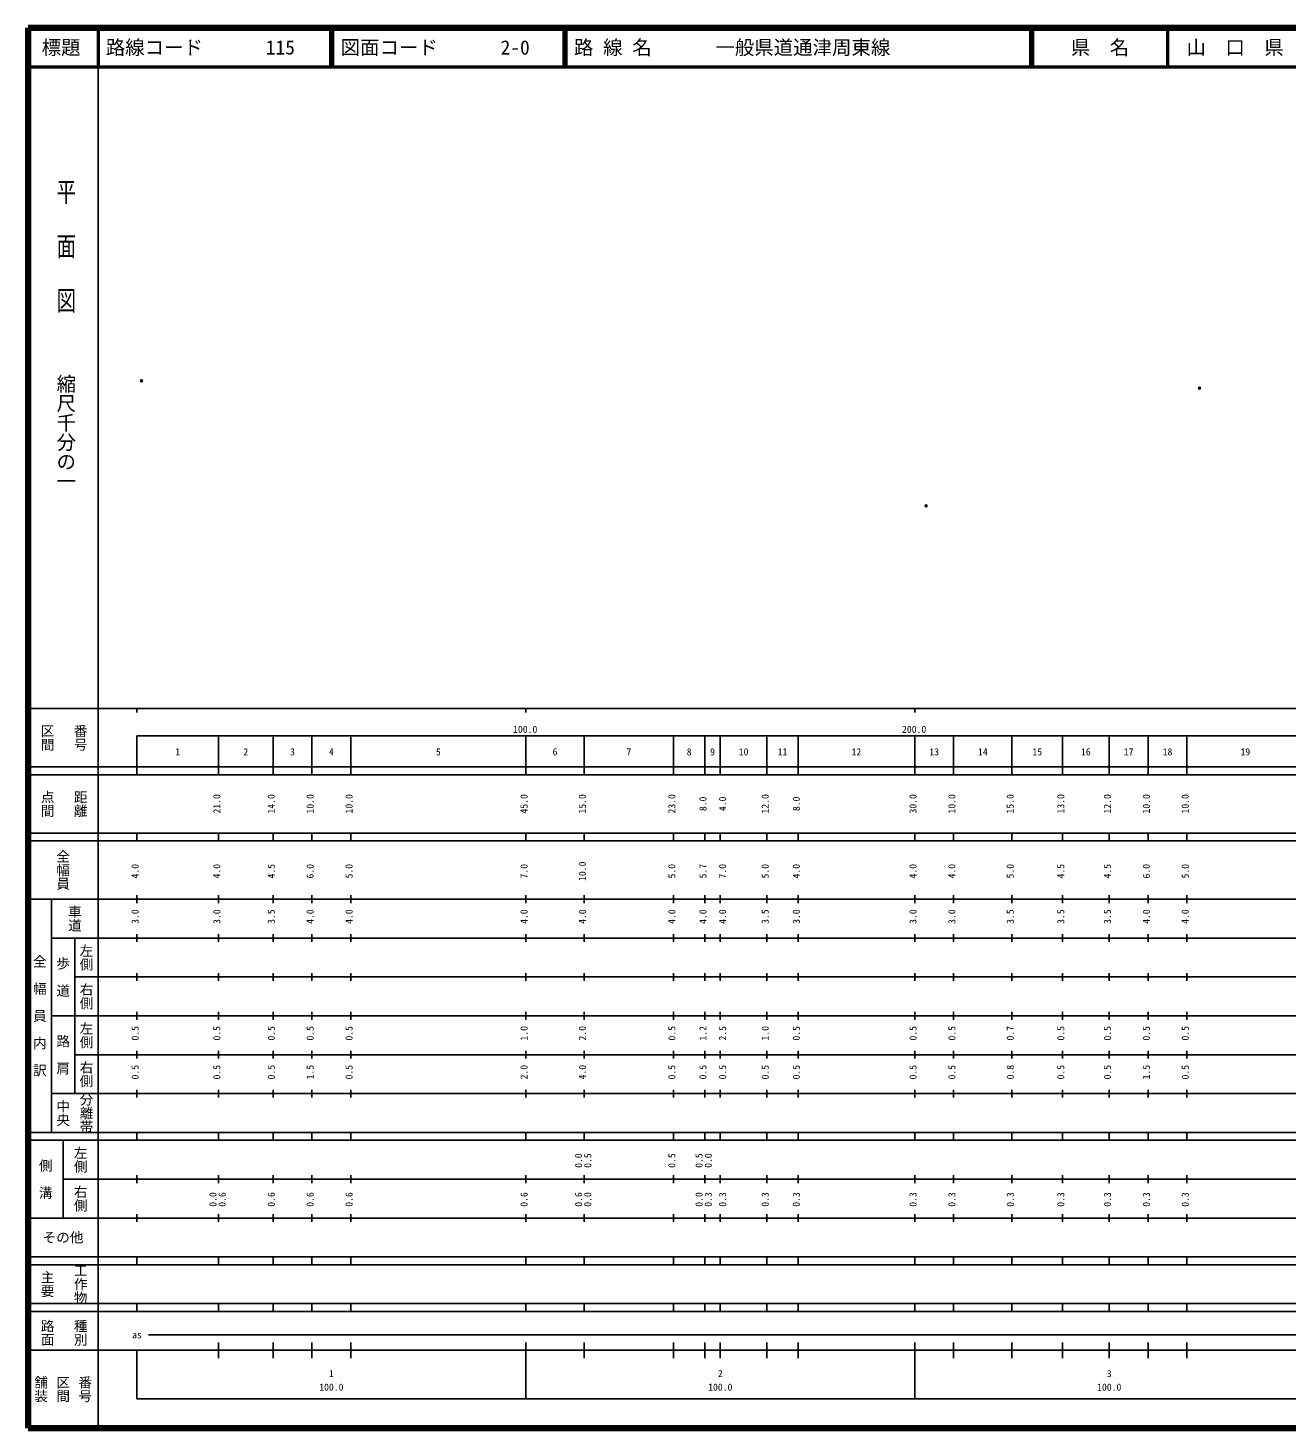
# Model space of a CAD drawing. Units: millimetres on the paper. Extents: x 40 to 680, y 20 to 380.
# Drawn here: x 40 to 363.7, y 20 to 380 of the extents above; entities that cross this region are included whole.
import ezdxf
from ezdxf.enums import TextEntityAlignment as Align

# ---------------------------------------------------------------- set-up
doc = ezdxf.new("R2010")
doc.units = ezdxf.units.MM
doc.header["$PDMODE"] = 32
doc.header["$PDSIZE"] = 0.5
doc.layers.add('M-OTRS', color=6, linetype='Continuous')
doc.layers.add('M-TTL-TXT', color=7, linetype='Continuous')
for name, color, linetype, lineweight in [('M-TTL', 2, 'Continuous', 140), ('M-TTL-BAND', 7, 'Continuous', 25), ('M-TTL-LINE', 7, 'Continuous', 50)]:
    doc.layers.add(name, color=color, linetype=linetype, lineweight=lineweight)
doc.styles.add('@ＭＳ ゴシック', font='')
doc.styles.add('ＭＳ ゴシック', font='')
doc.styles.get('@ＭＳ ゴシック').set_extended_font_data('@MS Gothic')
doc.styles.get('ＭＳ ゴシック').set_extended_font_data('MS Gothic')

msp = doc.modelspace()

# ---------------------------------------------------------------- linework, layer by layer
at = {"layer": 'M-OTRS'}
for p in [(69.185, 289.277), (341.215, 287.398), (270.926, 257.112)]:
    msp.add_point(p, dxfattribs=at)
at = {"layer": 'M-TTL'}
for p, q in [((40, 380), (40, 20)), ((680, 380), (40, 380)), ((40, 20), (680, 20))]:
    msp.add_line(p, q, dxfattribs=at)
at = {"layer": 'M-TTL-BAND'}
for p, q in [((58, 370), (58, 20)), ((40, 205), (579, 205)), ((68, 205), (68, 204)), ((168, 205), (168, 204)), ((268, 205), (268, 204)), ((68, 198), (579, 198)), ((68, 198), (68, 188)), ((89, 188), (89, 198)), ((103, 188), (103, 198)), ((113, 188), (113, 198)), ((123, 188), (123, 198)), ((168, 188), (168, 198)), ((183, 188), (183, 198)), ((206, 188), (206, 198)), ((214, 188), (214, 198)), ((218, 188), (218, 198)), ((230, 188), (230, 198)), ((238, 188), (238, 198)), ((268, 188), (268, 198)), ((278, 188), (278, 198)), ((293, 188), (293, 198)), ((306, 188), (306, 198)), ((318, 188), (318, 198)), ((328, 188), (328, 198)), ((338, 188), (338, 198)), ((40, 190), (579, 190)), ((40, 188), (579, 188)), ((40, 173), (579, 173)), ((68, 171), (68, 173)), ((89, 171), (89, 173)), ((103, 171), (103, 173)), ((113, 171), (113, 173)), ((123, 171), (123, 173)), ((168, 171), (168, 173)), ((183, 171), (183, 173)), ((206, 171), (206, 173)), ((214, 171), (214, 173)), ((218, 171), (218, 173)), ((230, 171), (230, 173)), ((238, 171), (238, 173)), ((268, 171), (268, 173)), ((278, 171), (278, 173)), ((293, 171), (293, 173)), ((306, 171), (306, 173)), ((318, 171), (318, 173)), ((328, 171), (328, 173)), ((338, 171), (338, 173)), ((40, 171), (579, 171)), ((40, 156), (579, 156)), ((46, 96), (46, 156)), ((68, 155), (68, 157)), ((89, 155), (89, 157)), ((103, 155), (103, 157)), ((113, 155), (113, 157)), ((123, 155), (123, 157)), ((168, 155), (168, 157)), ((183, 155), (183, 157)), ((206, 155), (206, 157)), ((214, 155), (214, 157)), ((218, 155), (218, 157)), ((230, 155), (230, 157)), ((238, 155), (238, 157)), ((268, 155), (268, 157)), ((278, 155), (278, 157)), ((293, 155), (293, 157)), ((306, 155), (306, 157)), ((318, 155), (318, 157)), ((328, 155), (328, 157)), ((338, 155), (338, 157)), ((46, 146), (579, 146)), ((52, 146), (52, 106)), ((68, 145), (68, 147)), ((89, 145), (89, 147)), ((103, 145), (103, 147)), ((113, 145), (113, 147)), ((123, 145), (123, 147)), ((168, 145), (168, 147)), ((183, 145), (183, 147)), ((206, 145), (206, 147)), ((214, 145), (214, 147)), ((218, 145), (218, 147)), ((230, 145), (230, 147)), ((238, 145), (238, 147)), ((268, 145), (268, 147)), ((278, 145), (278, 147)), ((293, 145), (293, 147)), ((306, 145), (306, 147)), ((318, 145), (318, 147)), ((328, 145), (328, 147)), ((338, 145), (338, 147)), ((68, 135), (68, 137)), ((89, 135), (89, 137)), ((103, 135), (103, 137)), ((113, 135), (113, 137)), ((123, 135), (123, 137)), ((168, 135), (168, 137)), ((183, 135), (183, 137)), ((206, 135), (206, 137)), ((214, 135), (214, 137)), ((218, 135), (218, 137)), ((230, 135), (230, 137)), ((238, 135), (238, 137)), ((268, 135), (268, 137)), ((278, 135), (278, 137)), ((293, 135), (293, 137)), ((306, 135), (306, 137)), ((318, 135), (318, 137)), ((328, 135), (328, 137)), ((338, 135), (338, 137)), ((52, 136), (579, 136)), ((46, 126), (579, 126)), ((68, 125), (68, 127)), ((89, 125), (89, 127)), ((103, 125), (103, 127)), ((113, 125), (113, 127)), ((123, 125), (123, 127)), ((168, 125), (168, 127)), ((183, 125), (183, 127)), ((206, 125), (206, 127)), ((214, 125), (214, 127)), ((218, 125), (218, 127)), ((230, 125), (230, 127)), ((238, 125), (238, 127)), ((268, 125), (268, 127)), ((278, 125), (278, 127)), ((293, 125), (293, 127)), ((306, 125), (306, 127)), ((318, 125), (318, 127)), ((328, 125), (328, 127)), ((338, 125), (338, 127)), ((52, 116), (579, 116)), ((68, 115), (68, 117)), ((89, 115), (89, 117)), ((103, 115), (103, 117)), ((113, 115), (113, 117)), ((123, 115), (123, 117)), ((168, 115), (168, 117)), ((183, 115), (183, 117)), ((206, 115), (206, 117)), ((214, 115), (214, 117)), ((218, 115), (218, 117)), ((230, 115), (230, 117)), ((238, 115), (238, 117)), ((268, 115), (268, 117)), ((278, 115), (278, 117)), ((293, 115), (293, 117)), ((306, 115), (306, 117)), ((318, 115), (318, 117)), ((328, 115), (328, 117)), ((338, 115), (338, 117)), ((46, 106), (579, 106)), ((68, 105), (68, 107)), ((89, 105), (89, 107)), ((103, 105), (103, 107)), ((113, 105), (113, 107)), ((123, 105), (123, 107)), ((168, 105), (168, 107)), ((183, 105), (183, 107)), ((206, 105), (206, 107)), ((214, 105), (214, 107)), ((218, 105), (218, 107)), ((230, 105), (230, 107)), ((238, 105), (238, 107)), ((268, 105), (268, 107)), ((278, 105), (278, 107)), ((293, 105), (293, 107)), ((306, 105), (306, 107)), ((318, 105), (318, 107)), ((328, 105), (328, 107)), ((338, 105), (338, 107)), ((40, 96), (579, 96)), ((40, 94), (579, 94)), ((49, 94), (49, 74)), ((68, 94), (68, 96)), ((89, 94), (89, 96)), ((103, 94), (103, 96)), ((113, 94), (113, 96)), ((123, 94), (123, 96)), ((168, 94), (168, 96)), ((183, 94), (183, 96)), ((206, 94), (206, 96)), ((214, 94), (214, 96)), ((218, 94), (218, 96)), ((230, 94), (230, 96)), ((238, 94), (238, 96)), ((268, 94), (268, 96)), ((278, 94), (278, 96)), ((293, 94), (293, 96)), ((306, 94), (306, 96)), ((318, 94), (318, 96)), ((328, 94), (328, 96)), ((338, 94), (338, 96)), ((49, 84), (579, 84)), ((68, 83), (68, 85)), ((89, 83), (89, 85)), ((103, 83), (103, 85)), ((113, 83), (113, 85)), ((123, 83), (123, 85)), ((168, 83), (168, 85)), ((183, 83), (183, 85)), ((206, 83), (206, 85)), ((214, 83), (214, 85)), ((218, 83), (218, 85)), ((230, 83), (230, 85)), ((238, 83), (238, 85)), ((268, 83), (268, 85)), ((278, 83), (278, 85)), ((293, 83), (293, 85)), ((306, 83), (306, 85)), ((318, 83), (318, 85)), ((328, 83), (328, 85)), ((338, 83), (338, 85)), ((40, 74), (579, 74)), ((68, 73), (68, 75)), ((89, 73), (89, 75)), ((103, 73), (103, 75)), ((113, 73), (113, 75)), ((123, 73), (123, 75)), ((168, 73), (168, 75)), ((183, 73), (183, 75)), ((206, 73), (206, 75)), ((214, 73), (214, 75)), ((218, 73), (218, 75)), ((230, 73), (230, 75)), ((238, 73), (238, 75)), ((268, 73), (268, 75)), ((278, 73), (278, 75)), ((293, 73), (293, 75)), ((306, 73), (306, 75)), ((318, 73), (318, 75)), ((328, 73), (328, 75)), ((338, 73), (338, 75)), ((40, 64), (579, 64)), ((40, 62), (579, 62)), ((68, 62), (68, 64)), ((89, 62), (89, 64)), ((103, 62), (103, 64)), ((113, 62), (113, 64)), ((123, 62), (123, 64)), ((168, 62), (168, 64)), ((183, 62), (183, 64)), ((206, 62), (206, 64)), ((214, 62), (214, 64)), ((218, 62), (218, 64)), ((230, 62), (230, 64)), ((238, 62), (238, 64)), ((268, 62), (268, 64)), ((278, 62), (278, 64)), ((293, 62), (293, 64)), ((306, 62), (306, 64)), ((318, 62), (318, 64)), ((328, 62), (328, 64)), ((338, 62), (338, 64)), ((40, 52), (579, 52)), ((68, 50), (68, 52)), ((89, 50), (89, 52)), ((103, 50), (103, 52)), ((113, 50), (113, 52)), ((123, 50), (123, 52)), ((168, 50), (168, 52)), ((183, 50), (183, 52)), ((206, 50), (206, 52)), ((214, 50), (214, 52)), ((218, 50), (218, 52)), ((230, 50), (230, 52)), ((238, 50), (238, 52)), ((268, 50), (268, 52)), ((278, 50), (278, 52)), ((293, 50), (293, 52)), ((306, 50), (306, 52)), ((318, 50), (318, 52)), ((328, 50), (328, 52)), ((338, 50), (338, 52)), ((40, 50), (579, 50)), ((71, 44), (565, 44)), ((40, 40), (579, 40)), ((68, 40), (68, 27.5)), ((89, 38), (89, 42)), ((103, 38), (103, 42)), ((113, 38), (113, 42)), ((123, 38), (123, 42)), ((168, 27.5), (168, 42)), ((183, 38), (183, 42)), ((206, 38), (206, 42)), ((214, 38), (214, 42)), ((218, 38), (218, 42)), ((230, 38), (230, 42)), ((238, 38), (238, 42)), ((268, 27.5), (268, 42)), ((278, 38), (278, 42)), ((293, 38), (293, 42)), ((306, 38), (306, 42)), ((318, 38), (318, 42)), ((328, 38), (328, 42)), ((338, 38), (338, 42)), ((68, 27.5), (579, 27.5))]:
    msp.add_line(p, q, dxfattribs=at)
at = {"layer": 'M-TTL-LINE'}
for p, q in [((58, 380), (58, 370)), ((117.75, 380), (117.75, 370)), ((118.25, 380), (118.25, 370)), ((177.75, 380), (177.75, 370)), ((178.25, 380), (178.25, 370)), ((297.75, 380), (297.75, 370)), ((298.25, 380), (298.25, 370)), ((333, 380), (333, 370)), ((40, 370), (680, 370))]:
    msp.add_line(p, q, dxfattribs=at)

# ---------------------------------------------------------------- texts
at = {"layer": 'M-TTL-BAND', "style": '@ＭＳ ゴシック', "width": 1.4}
msp.add_text('平  面  図', height=3.666, rotation=270, dxfattribs=at).set_placement((49.777, 306.475), align=Align.MIDDLE_RIGHT)
at = {"layer": 'M-TTL-BAND', "style": '@ＭＳ ゴシック'}
msp.add_text('縮尺千分の一', height=3.666, rotation=270, dxfattribs=at).set_placement((49.777, 261.03), align=Align.MIDDLE_RIGHT)
for s, p in [('区間', (45, 197.5)), ('番号', (53.5, 197.5)), ('点間', (45, 180.5)), ('距離', (53.5, 180.5)), ('全幅員', (49, 163.5)), ('車道', (52, 151)), ('左側', (55, 141)), ('全\u3000幅\u3000員\u3000内\u3000訳', (43, 126)), ('歩\u3000道', (49, 136)), ('右側', (55, 131)), ('左側', (55, 121)), ('路\u3000肩', (49, 116)), ('右側', (55, 111)), ('分離帯', (55, 101)), ('中央', (49, 101)), ('左側', (53.5, 89)), ('側\u3000溝', (44.5, 84)), ('右側', (53.5, 79)), ('工作物', (53.5, 57)), ('主要', (45, 57)), ('路面', (45, 44.5)), ('種別', (53.5, 44.5)), ('舗装', (43.333, 30)), ('区間', (49, 30)), ('番号', (54.667, 30))]:
    msp.add_text(s, height=2.566, rotation=270, dxfattribs=at).set_placement(p, align=Align.MIDDLE_CENTER)
at = {"layer": 'M-TTL-BAND', "style": 'ＭＳ ゴシック'}
for s, p in [('100.0', (167.844, 198.195)), ('200.0', (267.844, 198.195)), ('1', (78.5, 192.405)), ('2', (96, 192.405)), ('3', (108, 192.405)), ('4', (118, 192.405)), ('5', (145.5, 192.405)), ('6', (175.5, 192.405)), ('7', (194.5, 192.405)), ('8', (210, 192.405)), ('9', (216, 192.405)), ('10', (224, 192.405)), ('11', (234, 192.405)), ('12', (253, 192.405)), ('13', (273, 192.405)), ('14', (285.5, 192.405)), ('15', (299.5, 192.405)), ('16', (312, 192.405)), ('17', (323, 192.405)), ('18', (333, 192.405)), ('19', (353, 192.405)), ('as', (68, 42.5)), ('1', (118, 32.523)), ('2', (218, 32.523)), ('3', (318, 32.523)), ('100.0', (118, 29.033)), ('100.0', (218, 29.033)), ('100.0', (318, 29.033))]:
    msp.add_text(s, height=1.833, dxfattribs=at).set_placement(p, align=Align.BOTTOM_CENTER)
for s, p in [('21.0', (90, 180.5)), ('14.0', (104, 180.5)), ('10.0', (114, 180.5)), ('10.0', (124, 180.5)), ('45.0', (169, 180.5)), ('15.0', (184, 180.5)), ('23.0', (207, 180.5)), ('8.0', (215, 180.5)), ('4.0', (220.05, 180.5)), ('12.0', (231, 180.5)), ('8.0', (239, 180.5)), ('30.0', (269, 180.5)), ('10.0', (279, 180.5)), ('15.0', (294, 180.5)), ('13.0', (307, 180.5)), ('12.0', (319, 180.5)), ('10.0', (329, 180.5)), ('10.0', (339, 180.5)), ('4.0', (69, 163.174)), ('4.0', (90, 163.174)), ('4.5', (104, 163.174)), ('6.0', (114, 163.174)), ('5.0', (124, 163.174)), ('7.0', (169, 163.174)), ('10.0', (184, 163.174)), ('5.0', (207, 163.174)), ('5.7', (215, 163.174)), ('7.0', (220.05, 163.174)), ('5.0', (231, 163.174)), ('4.0', (239, 163.174)), ('4.0', (269, 163.174)), ('4.0', (279, 163.174)), ('5.0', (294, 163.174)), ('4.5', (307, 163.174)), ('4.5', (319, 163.174)), ('6.0', (329, 163.174)), ('5.0', (339, 163.174)), ('3.0', (69, 151.5)), ('3.0', (90, 151.5)), ('3.5', (104, 151.5)), ('4.0', (114, 151.5)), ('4.0', (124, 151.5)), ('4.0', (169, 151.5)), ('4.0', (184, 151.5)), ('4.0', (207, 151.5)), ('4.0', (215, 151.5)), ('4.0', (220.05, 151.5)), ('3.5', (231, 151.5)), ('3.0', (239, 151.5)), ('3.0', (269, 151.5)), ('3.0', (279, 151.5)), ('3.5', (294, 151.5)), ('3.5', (307, 151.5)), ('3.5', (319, 151.5)), ('4.0', (329, 151.5)), ('4.0', (339, 151.5)), ('0.5', (69, 121.5)), ('0.5', (90, 121.5)), ('0.5', (104, 121.5)), ('0.5', (114, 121.5)), ('0.5', (124, 121.5)), ('1.0', (169, 121.5)), ('2.0', (184, 121.5)), ('0.5', (207, 121.5)), ('1.2', (215, 121.5)), ('2.5', (220.05, 121.5)), ('1.0', (231, 121.5)), ('0.5', (239, 121.5)), ('0.5', (269, 121.5)), ('0.5', (279, 121.5)), ('0.7', (294, 121.5)), ('0.5', (307, 121.5)), ('0.5', (319, 121.5)), ('0.5', (329, 121.5)), ('0.5', (339, 121.5)), ('0.5', (69, 111.5)), ('0.5', (90, 111.5)), ('0.5', (104, 111.5)), ('1.5', (114, 111.5)), ('0.5', (124, 111.5)), ('2.0', (169, 111.5)), ('4.0', (184, 111.5)), ('0.5', (207, 111.5)), ('0.5', (215, 111.5)), ('0.5', (220.05, 111.5)), ('0.5', (231, 111.5)), ('0.5', (239, 111.5)), ('0.5', (269, 111.5)), ('0.5', (279, 111.5)), ('0.8', (294, 111.5)), ('0.5', (307, 111.5)), ('0.5', (319, 111.5)), ('1.5', (329, 111.5)), ('0.5', (339, 111.5)), ('0.0', (183, 88.764)), ('0.5', (185.37, 88.764)), ('0.5', (207, 88.764)), ('0.5', (214, 88.764)), ('0.0', (216.37, 88.764)), ('0.0', (89, 78.764)), ('0.6', (91.37, 78.764)), ('0.6', (104, 78.764)), ('0.6', (114, 78.764)), ('0.6', (124, 78.764)), ('0.6', (169, 78.764)), ('0.6', (183, 78.764)), ('0.0', (185.37, 78.764)), ('0.0', (214, 78.764)), ('0.3', (216.37, 78.764)), ('0.3', (220.05, 78.764)), ('0.3', (231, 78.764)), ('0.3', (239, 78.764)), ('0.3', (269, 78.764)), ('0.3', (279, 78.764)), ('0.3', (294, 78.764)), ('0.3', (307, 78.764)), ('0.3', (319, 78.764)), ('0.3', (329, 78.764)), ('0.3', (339, 78.764))]:
    msp.add_text(s, height=1.833, rotation=90, dxfattribs=at).set_placement(p, align=Align.BOTTOM_CENTER)
msp.add_text('その他', height=2.566, dxfattribs=at).set_placement((49, 69), align=Align.MIDDLE_CENTER)
at = {"layer": 'M-TTL-TXT', "style": 'ＭＳ ゴシック'}
for s, p in [('標題', (48.5, 375)), ('県\u3000名', (315.625, 375)), ('山\u3000口\u3000県', (350.375, 375))]:
    msp.add_text(s, height=3.666, dxfattribs=at).set_placement(p, align=Align.MIDDLE_CENTER)
for s, p in [('路線コード', (60, 375)), ('115', (101.142, 375)), ('図面コード', (120.38, 375)), ('2-0', (161.521, 375)), ('路 線 名', (180.38, 375)), ('一般県道通津周東線', (216.734, 375))]:
    msp.add_text(s, height=3.666, dxfattribs=at).set_placement(p, align=Align.MIDDLE_LEFT)

doc.saveas('drawing.dxf')
